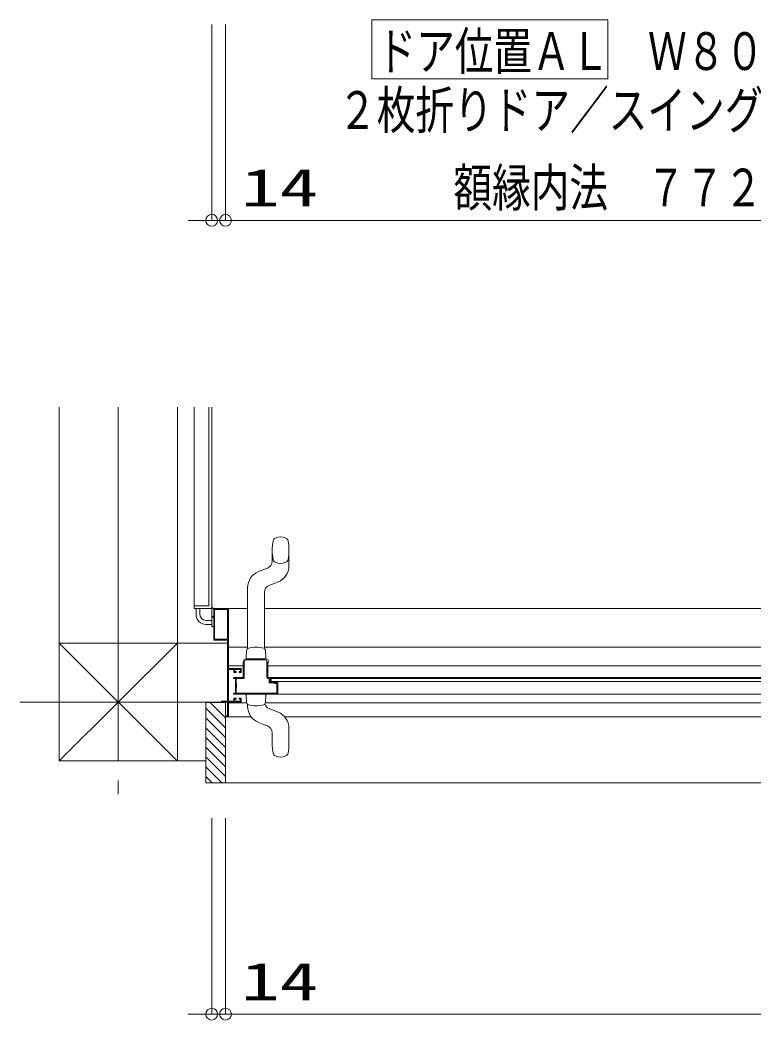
# Model space of a CAD drawing. Units: millimetres on the paper. Extents: x -305 to 305, y -152 to 152.
# Drawn here: x -141.9 to -104.6, y -75.1 to -24.2 of the extents above; entities that cross this region are included whole.
import ezdxf
from ezdxf.enums import TextEntityAlignment as Align

# ---------------------------------------------------------------- set-up
doc = ezdxf.new("R2010")
doc.units = ezdxf.units.MM
doc.linetypes.add('LONG_CHAIN', pattern=[21, 18, -1, 1, -1])
doc.layers.add('0-0_0', color=7, linetype='Continuous', lineweight=9)
doc.layers.add('0-1_VIEW0001', color=7, linetype='Continuous', lineweight=9)
doc.styles.add('ＭＳ ゴシック', font='')
doc.styles.get('ＭＳ ゴシック').set_extended_font_data('MS Gothic')

# ---------------------------------------------------------------- blocks, each defined once
blk = doc.blocks.new('_ORIGIN')
at = {"layer": '0-0_0'}
blk.add_line((0, 0), (-1, 0), dxfattribs=at)
blk.add_circle((0, 0), 0.5, dxfattribs=at)

msp = doc.modelspace()

# ---------------------------------------------------------------- linework, layer by layer
at = {"layer": '0-0_0'}
for p, q in [((-132.184, -24.448), (-132.184, -34.407)), ((-131.484, -24.448), (-131.484, -34.407)), ((-131.484, -24.448), (-131.484, -34.407)), ((-132.784, -34.407), (-133.384, -34.407)), ((-131.484, -34.407), (-132.184, -34.407)), ((-131.484, -34.407), (-126.236, -34.407)), ((-130.884, -34.407), (-130.284, -34.407)), ((-93.484, -34.407), (-130.884, -34.407)), ((-132.184, -64.824), (-132.184, -74.783)), ((-131.484, -64.824), (-131.484, -74.783)), ((-131.484, -64.824), (-131.484, -74.783)), ((-132.784, -74.783), (-133.384, -74.783)), ((-131.484, -74.783), (-132.184, -74.783)), ((-131.484, -74.783), (-126.236, -74.783)), ((-130.884, -74.783), (-130.284, -74.783)), ((-55.659, -74.783), (-130.884, -74.783))]:
    msp.add_line(p, q, dxfattribs=at)
at = {"layer": '0-1_VIEW0001'}
for p, q in [((-124.044, -27.215), (-124.044, -24.215)), ((-124.044, -24.215), (-112.044, -24.215)), ((-112.044, -27.215), (-112.044, -24.215)), ((-124.044, -27.215), (-112.044, -27.215)), ((-139.934, -43.908), (-139.934, -61.908)), ((-133.934, -43.908), (-133.934, -61.908)), ((-133.084, -43.908), (-133.084, -54.159)), ((-132.334, -43.908), (-132.334, -54.009)), ((-132.184, -43.908), (-132.184, -54.01)), ((-132.184, -43.908), (-132.184, -54.134)), ((-129.109, -51.185), (-129.109, -51.746)), ((-128.259, -51.185), (-128.259, -51.984)), ((-129.806, -52.277), (-129.346, -52.095)), ((-129.272, -52.98), (-128.812, -52.797)), ((-130.359, -56.189), (-130.359, -53.09)), ((-129.509, -56.19), (-129.509, -53.328)), ((-132.334, -54.009), (-133.084, -54.009)), ((-132.209, -54.159), (-133.084, -54.159)), ((-132.984, -54.46), (-132.984, -54.159)), ((-132.784, -54.46), (-132.784, -54.159)), ((-132.184, -54.184), (-132.184, -55.059)), ((-132.159, -54.159), (-132.084, -54.159)), ((-132.084, -54.559), (-132.084, -54.159)), ((-132.084, -54.159), (-131.334, -54.159)), ((-132.039, -55.714), (-132.039, -54.204)), ((-132.039, -54.204), (-131.384, -54.204)), ((-131.384, -54.204), (-131.384, -55.714)), ((-131.334, -54.159), (-131.334, -57.209)), ((-131.309, -54.159), (-130.359, -54.159)), ((-93.059, -54.159), (-129.509, -54.159)), ((-132.484, -54.759), (-132.184, -54.759)), ((-132.084, -54.599), (-132.159, -54.599)), ((-132.484, -54.959), (-132.184, -54.959)), ((-132.184, -55.059), (-132.084, -55.059)), ((-133.935, -61.908), (-139.935, -55.908)), ((-133.934, -55.908), (-139.934, -61.908)), ((-131.389, -55.908), (-139.934, -55.908)), ((-131.384, -55.714), (-132.039, -55.714)), ((-131.389, -55.759), (-131.389, -58.869)), ((-130.359, -56.12), (-131.309, -56.12)), ((-93.534, -56.12), (-129.509, -56.12)), ((-129.434, -56.635), (-129.452, -56.287)), ((-130.584, -57.66), (-130.584, -56.86)), ((-130.539, -57.71), (-130.539, -56.86)), ((-130.433, -56.71), (-130.434, -56.71)), ((-130.432, -56.71), (-130.434, -56.71)), ((-130.434, -56.71), (-129.434, -56.71)), ((-130.434, -56.755), (-129.484, -56.755)), ((-129.434, -56.71), (-129.436, -56.71)), ((-129.434, -56.71), (-129.436, -56.71)), ((-129.434, -56.635), (-129.434, -56.71)), ((-129.434, -56.71), (-129.434, -56.635)), ((-129.379, -56.86), (-129.379, -57.66)), ((-129.334, -56.9), (-129.334, -57.66)), ((-129.299, -56.885), (-129.319, -56.885)), ((-129.284, -56.86), (-129.284, -56.87)), ((-130.584, -57.07), (-131.334, -57.07)), ((-131.334, -57.209), (-130.684, -57.209)), ((-131.334, -57.259), (-131.334, -58.859)), ((-131.059, -57.259), (-131.334, -57.259)), ((-131.059, -57.409), (-131.059, -57.259)), ((-130.939, -57.409), (-131.059, -57.409)), ((-130.729, -57.259), (-131.014, -57.259)), ((-131.014, -57.259), (-131.014, -57.359)), ((-131.014, -57.359), (-130.939, -57.359)), ((-130.939, -57.359), (-130.939, -57.409)), ((-130.789, -57.409), (-130.789, -57.359)), ((-130.789, -57.359), (-130.729, -57.359)), ((-130.684, -57.409), (-130.789, -57.409)), ((-130.729, -57.359), (-130.729, -57.259)), ((-130.684, -57.209), (-130.684, -57.409)), ((-92.184, -57.07), (-129.334, -57.07)), ((-130.984, -57.71), (-131.074, -57.71)), ((-131.044, -57.66), (-130.584, -57.66)), ((-130.984, -58.46), (-130.984, -57.71)), ((-130.984, -58.345), (-130.984, -57.825)), ((-130.944, -57.71), (-130.539, -57.71)), ((-130.944, -57.96), (-130.944, -57.71)), ((-130.919, -57.985), (-130.944, -57.96)), ((-130.919, -58.185), (-130.919, -57.985)), ((-129.334, -57.66), (-93.044, -57.66)), ((-129.329, -57.71), (-129.259, -57.71)), ((-129.259, -57.71), (-129.259, -57.94)), ((-129.259, -57.94), (-129.026, -57.94)), ((-92.654, -57.713), (-129.214, -57.713)), ((-129.214, -57.713), (-129.214, -57.895)), ((-129.214, -57.895), (-129.024, -57.895)), ((-129.164, -57.863), (-129.164, -57.713)), ((-129.164, -57.863), (-93.044, -57.863)), ((-129.02, -57.941), (-128.982, -57.956)), ((-129.005, -57.898), (-128.967, -57.914)), ((-128.963, -57.96), (-128.874, -57.96)), ((-128.961, -57.915), (-128.889, -57.915)), ((-128.874, -57.96), (-128.874, -58.46)), ((-128.864, -57.89), (-128.864, -57.885)), ((-128.854, -57.875), (-128.853, -57.875)), ((-128.845, -57.877), (-128.831, -57.885)), ((-128.824, -57.895), (-128.824, -58.51)), ((-131.074, -58.46), (-130.984, -58.46)), ((-130.944, -58.21), (-130.919, -58.185)), ((-130.944, -58.46), (-130.944, -58.21)), ((-128.874, -58.46), (-130.944, -58.46)), ((-132.484, -58.937), (-131.484, -58.937)), ((-132.484, -58.937), (-132.484, -63.012)), ((-131.484, -59.718), (-132.265, -58.937)), ((-131.684, -58.909), (-131.684, -58.869)), ((-131.684, -58.869), (-131.389, -58.869)), ((-131.384, -58.909), (-131.684, -58.909)), ((-131.484, -58.937), (-131.484, -63.012)), ((-131.384, -59.609), (-131.384, -58.909)), ((-131.334, -58.859), (-131.059, -58.859)), ((-131.334, -59.661), (-131.334, -58.909)), ((-130.684, -58.909), (-131.334, -58.909)), ((-130.413, -58.955), (-131.334, -58.955)), ((-131.059, -58.709), (-130.939, -58.709)), ((-131.059, -58.859), (-131.059, -58.709)), ((-93.044, -58.51), (-131.044, -58.51)), ((-130.939, -58.759), (-131.014, -58.759)), ((-131.014, -58.759), (-131.014, -58.859)), ((-131.014, -58.859), (-130.729, -58.859)), ((-130.939, -58.709), (-130.939, -58.759)), ((-130.789, -58.759), (-130.789, -58.709)), ((-130.729, -58.759), (-130.789, -58.759)), ((-130.729, -58.859), (-130.729, -58.759)), ((-130.434, -58.585), (-130.434, -58.51)), ((-130.434, -58.585), (-130.416, -58.932)), ((-129.456, -58.955), (-55.209, -58.955)), ((-129.454, -58.932), (-129.452, -58.932)), ((-129.453, -58.932), (-129.452, -58.932)), ((-129.434, -58.585), (-129.452, -58.932)), ((-129.434, -58.51), (-129.434, -58.585)), ((-131.484, -60.213), (-132.484, -59.213)), ((-130.359, -59.129), (-130.359, -59.03)), ((-129.544, -59.045), (-129.543, -59.045)), ((-129.544, -59.045), (-129.543, -59.045)), ((-128.812, -59.422), (-129.272, -59.24)), ((-131.484, -60.713), (-132.484, -59.713)), ((-131.484, -59.609), (-131.384, -59.609)), ((-131.484, -59.644), (-131.484, -59.624)), ((-131.484, -59.661), (-130.178, -59.661)), ((-128.475, -59.66), (-55.059, -59.66)), ((-131.484, -61.213), (-132.484, -60.213)), ((-129.109, -60.473), (-129.109, -61.035)), ((-128.259, -61.035), (-128.259, -60.235)), ((-131.484, -61.713), (-132.484, -60.713)), ((-131.484, -62.208), (-132.484, -61.208)), ((-132.484, -61.908), (-139.934, -61.908)), ((-131.484, -62.703), (-132.484, -61.703)), ((-131.67, -63.012), (-132.484, -62.198)), ((-132.165, -63.012), (-132.484, -62.693)), ((-54.059, -63.012), (-132.484, -63.012))]:
    msp.add_line(p, q, dxfattribs=at)
at = {"layer": '0-1_VIEW0001', "linetype": 'LONG_CHAIN'}
for p, q in [((-136.934, -43.908), (-136.934, -63.587)), ((-131.684, -58.908), (-141.933, -58.908))]:
    msp.add_line(p, q, dxfattribs=at)
at = {"layer": '0-1_VIEW0001'}
for points in [[(-132.159, -54.599), (-132.159, -54.559), (-132.084, -54.559)], [(-131.389, -55.759), (-132.084, -55.759), (-132.084, -54.599)], [(-130.434, -56.71), (-130.434, -56.635), (-130.416, -56.287)], [(-130.584, -56.86), (-130.54, -56.754), (-130.434, -56.71)], [(-130.539, -56.86), (-130.508, -56.785), (-130.434, -56.755)], [(-129.484, -56.755), (-129.41, -56.785), (-129.379, -56.86)], [(-129.434, -56.71), (-129.328, -56.754), (-129.284, -56.86)], [(-129.319, -56.885), (-129.33, -56.889), (-129.334, -56.9)], [(-129.284, -56.87), (-129.288, -56.88), (-129.299, -56.885)], [(-131.074, -57.71), (-131.081, -57.707), (-131.084, -57.7), (-131.072, -57.671), (-131.044, -57.66)], [(-129.379, -57.66), (-129.364, -57.695), (-129.329, -57.71)], [(-129.026, -57.94), (-129.023, -57.94), (-129.02, -57.941)], [(-129.024, -57.895), (-129.014, -57.896), (-129.005, -57.898)], [(-128.982, -57.956), (-128.973, -57.959), (-128.963, -57.96)], [(-128.967, -57.914), (-128.964, -57.914), (-128.961, -57.915)], [(-128.889, -57.915), (-128.871, -57.907), (-128.864, -57.89)], [(-128.864, -57.885), (-128.861, -57.878), (-128.854, -57.875)], [(-128.853, -57.875), (-128.849, -57.875), (-128.845, -57.877)], [(-128.831, -57.885), (-128.826, -57.891), (-128.824, -57.895)], [(-131.044, -58.51), (-131.072, -58.498), (-131.084, -58.47), (-131.081, -58.463), (-131.074, -58.46)], [(-130.789, -58.709), (-130.684, -58.709), (-130.684, -58.909)], [(-129.346, -60.125), (-129.549, -60.044), (-129.806, -59.942)]]:
    msp.add_lwpolyline(points, dxfattribs=at)
for centre, radius, start, end in [((-126.702, -51.185), 2.408, 168.6588, 191.3412), ((-128.866, -50.75), 0.2, 115.34, 168.6588), ((-128.684, -51.135), 0.625, 64.66, 115.34), ((-128.502, -50.75), 0.2, 11.3412, 64.66), ((-130.667, -51.185), 2.408, 348.6588, 11.3412), ((-129.484, -51.746), 0.375, 291.6036, 0), ((-128.866, -51.619), 0.2, 191.3412, 244.66), ((-128.684, -51.235), 0.625, 244.66, 295.34), ((-128.502, -51.619), 0.2, 295.34, 348.6588), ((-129.484, -53.09), 0.875, 111.6036, 180), ((-129.134, -51.984), 0.875, 291.6036, 0), ((-129.134, -53.328), 0.375, 111.6036, 180), ((-132.209, -54.134), 0.025, 270, 0), ((-132.034, -54.009), 0.15, 180, 270), ((-132.159, -54.184), 0.025, 90, 180), ((-132.484, -54.459), 0.5, 180, 270), ((-132.484, -54.459), 0.3, 180, 270), ((-130.291, -56.294), 0.125, 103.6794, 176.999), ((-129.934, -57.54), 1.421, 73.7963, 105.7817), ((-129.577, -56.294), 0.125, 3.001, 71.5432), ((-130.291, -58.925), 0.125, 183.0011, 256.479), ((-129.577, -58.925), 0.125, 285.9428, 356.999), ((-129.484, -59.129), 0.875, 180, 248.3964), ((-129.934, -57.679), 1.421, 254.2304, 285.9811), ((-129.134, -58.891), 0.375, 199.0634, 248.3964), ((-129.134, -60.235), 0.875, 0, 68.3964), ((-129.484, -60.473), 0.375, 0, 68.3964), ((-126.702, -61.035), 2.408, 180, 191.3412), ((-130.667, -61.035), 2.408, 348.6588, 0), ((-128.866, -61.469), 0.2, 191.3412, 244.66), ((-128.502, -61.469), 0.2, 295.34, 348.6588), ((-128.684, -61.085), 0.625, 244.66, 295.34)]:
    msp.add_arc(centre, radius, start, end, dxfattribs=at)

# ---------------------------------------------------------------- block references
at = {"layer": '0-0_0', "xscale": 0.6, "yscale": 0.6}
for p in [(-132.184, -34.407), (-132.184, -74.783)]:
    msp.add_blockref('_ORIGIN', p, dxfattribs=at)
at = {"layer": '0-0_0', "xscale": 0.6, "yscale": 0.6, "rotation": 180}
for p in [(-131.484, -34.407), (-131.484, -34.407), (-131.484, -74.783), (-131.484, -74.783)]:
    msp.add_blockref('_ORIGIN', p, dxfattribs=at)

# ---------------------------------------------------------------- texts
at = {"layer": '0-0_0', "style": 'ＭＳ ゴシック'}
for s, width, p in [('額縁内法\u3000７７２', 0.75, (-119.895, -34.278)), ('14', 1.5, (-130.695, -34.278)), ('14', 1.5, (-130.695, -74.655))]:
    msp.add_text(s, height=1.921, dxfattribs=dict(at, width=width)).set_placement(p, align=Align.BOTTOM_LEFT)
at = {"layer": '0-1_VIEW0001', "style": 'ＭＳ ゴシック', "width": 0.75}
for s, p in [('ドア位置ＡＬ\u3000Ｗ８００', (-123.759, -27.334)), ('２枚折りドア／スイングドア', (-125.759, -30.332))]:
    msp.add_text(s, height=1.921, dxfattribs=at).set_placement(p, align=Align.BOTTOM_LEFT)

doc.saveas('drawing.dxf')
